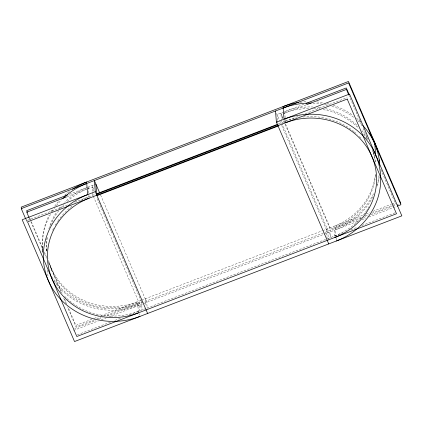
<?xml version="1.0" encoding="UTF-8"?>
<svg xmlns="http://www.w3.org/2000/svg" width="423" height="423" viewBox="0 0 423 423"><rect width="100%" height="100%" fill="white"/><g stroke="black" fill="none" stroke-linecap="round" stroke-linejoin="round"><path stroke-width="0.32" stroke-dasharray="2.12 1.59" d="M69.446 194.263L87.186 187.452M87.799 187.215L95.312 184.333M283.896 111.91L277.017 114.554L277.504 120.444M284.51 111.677L304.089 104.158M67.12 196.674L87.307 188.922M87.921 188.684L92.203 187.04L94.028 191.291M306.046 104.92L280.962 114.554L283.304 120.016M27.41 220.367L67.447 204.991M74.839 202.157L95.164 194.347M278.403 123.981L299.669 115.817M305.21 113.687L347.098 97.602M91.812 319.291L75.902 325.398L68.341 307.801M94.255 318.35L98.538 316.705M100.986 315.764L141.367 300.256L142.16 309.916L92.875 195.23L92.082 185.57L94.165 190.424M141.663 300.145L321.993 230.895M322.612 230.657L363.775 214.847M366.223 213.911L369.892 212.499M372.954 211.326L391.307 204.277M391.92 204.039L394.976 202.866M94.377 319.82L76.024 326.868L67.416 306.844M96.825 318.879L101.108 317.234M103.556 316.293L141.488 301.726L134.445 285.345M360.835 217.491L330.247 229.24L283.569 120.624M365.118 215.846L368.793 214.44M371.849 213.266L392.042 205.509M392.65 205.277L395.711 204.103L395.188 202.887M74.723 328.475L95.683 320.423M98.765 319.243L102.461 317.821M106.776 316.166L360.745 218.633M363.828 217.448L367.529 216.031M370.611 214.847L392.184 206.561M392.803 206.324L395.88 205.139M396.499 204.906L399.582 203.722M73.613 330.416L98.268 320.946M101.256 319.799L106.279 317.869M109.24 316.732L323.881 234.305M324.134 234.21L357.932 221.229M362.099 219.632L365.921 218.162M368.882 217.025L396.637 206.366M77.314 334.815L110.572 322.046M114.887 320.391L121.66 317.784M129.671 314.712L325.546 239.492M327.645 238.683L342.794 232.867M350.804 229.795L357.578 227.188M361.887 225.533L395.151 212.764M348.774 94.879L359.465 119.757M359.724 120.365L361.025 123.394M361.29 124.002L362.072 125.821M363.114 128.248L368.068 139.78M373.023 151.307L375.37 156.769M380.848 169.512L394.929 202.279M282.924 117.938L280.84 113.084L281.422 120.169M283.97 120.37L285.271 123.4M285.53 124.008L330.125 227.77L330.918 237.43L281.633 122.744L281.475 120.809M276.51 113.369L279.397 120.09M279.629 120.618L280.703 123.119M281.713 125.472L327.83 232.787L328.422 239.989M100.595 195.029L146.712 302.345L147.199 308.235M97.158 198.572L110.979 230.731M111.238 231.339L112.021 233.158M113.327 236.193L114.628 239.228M114.887 239.836L128.973 272.602M129.232 273.205L130.538 276.24M130.797 276.848L134.186 284.737M29.747 217.993L31.048 221.028M31.313 221.636L42.786 248.333M44.346 251.976L46.435 256.83M48.523 261.684L62.081 293.234M64.687 299.304L66.776 304.158M29.346 218.247L42.903 249.803M44.468 253.446L46.556 258.3M48.64 263.154L61.161 292.277M63.767 298.347L65.851 303.201M26.358 219.273L27.141 221.092M25.956 219.532L26.998 221.959M336.063 237.054L335.349 228.388A70.53 65.845 -4.7 0 0 373.699 193.369M336.116 237.71L336.385 240.983M334.752 236.124L333.943 226.305A66.416 62.007 -4.7 0 0 375.418 173.901M326.307 229.24L327.101 238.895M285.467 121.438L284.658 111.619A66.416 62.007 -4.7 0 1 312.729 106.977M277.557 121.1L277.721 123.061M145.184 298.791L145.776 305.993M139.558 311.164L138.956 303.809A70.53 65.845 -4.7 0 1 52.219 277.266M139.775 313.787L139.881 315.093M138.411 312.195L137.549 301.726A66.416 62.007 -4.7 0 1 48.164 258.791M88.745 192.93L88.264 187.04A66.416 62.007 -4.7 0 0 64.719 202.215M88.798 193.586L89.121 197.509M51.257 268.055L51.379 269.525M46.662 249.173L46.821 251.14M47.492 270.175L48.085 277.377M42.437 248.005L42.829 252.748M317.922 107.363A66.416 62.007 -4.7 0 1 321.781 107.902M325.599 108.658A66.416 62.007 -4.7 0 1 358.17 126.461M361.945 130.612A66.416 62.007 -4.7 0 1 367.624 138.712M373.414 152.19A66.416 62.007 -4.7 0 1 375.444 162.955M379.204 176.782A70.53 65.845 -4.7 0 1 376.914 186.918M372.954 196.616A70.53 65.845 -4.7 0 1 335.471 229.858M312.941 103.138A70.53 65.845 -4.7 0 1 321.194 103.905M324.452 104.465A70.53 65.845 -4.7 0 1 328.211 105.301M331.918 106.332A70.53 65.845 -4.7 0 1 353.633 117.271M357.795 120.64A70.53 65.845 -4.7 0 1 361.29 123.918M46.821 250.998A66.416 62.007 -4.7 0 1 46.921 238.228M48.878 228.647A66.416 62.007 -4.7 0 1 56.735 211.907M58.913 208.851A66.416 62.007 -4.7 0 1 61.282 205.916M139.077 305.274A70.53 65.845 -4.7 0 1 53.806 280.92M42.797 252.05A70.53 65.845 -4.7 0 1 50.49 214.403M52.103 211.674A70.53 65.845 -4.7 0 1 54.467 208.148M56.386 205.594A70.53 65.845 -4.7 0 1 61.732 199.603M368.872 206.847A66.416 62.007 -4.7 0 1 368.253 207.926M367.613 208.994A66.416 62.007 -4.7 0 1 366.609 210.575M366.265 211.093A66.416 62.007 -4.7 0 1 365.562 212.129M364.832 213.144A66.416 62.007 -4.7 0 1 363.315 215.143M361.305 217.559A66.416 62.007 -4.7 0 1 358.73 220.335M358.281 220.785A66.416 62.007 -4.7 0 1 334.736 235.96M285.451 121.274A66.416 62.007 -4.7 0 1 294.128 118.572M303.111 117.002A66.416 62.007 -4.7 0 1 345.48 125.763M346.03 126.08A66.416 62.007 -4.7 0 1 351.841 129.946M352.343 130.326A66.416 62.007 -4.7 0 1 353.834 131.495M354.321 131.891A66.416 62.007 -4.7 0 1 357.16 134.377M359.402 136.56A66.416 62.007 -4.7 0 1 360.687 137.924M138.342 311.381A66.416 62.007 -4.7 0 1 66.633 298.284M66.178 297.855A66.416 62.007 -4.7 0 1 64.391 296.095M52.685 230.228A66.416 62.007 -4.7 0 1 53.758 227.997M55.228 225.269A66.416 62.007 -4.7 0 1 57.528 221.562M57.877 221.044A66.416 62.007 -4.7 0 1 73.248 205.277M80.841 200.481A66.416 62.007 -4.7 0 1 89.057 196.695M379.087 175.312A70.53 65.845 -4.7 0 1 377.522 182.948M377.353 183.577A70.53 65.845 -4.7 0 1 376.983 184.825M300.113 102.26A70.53 65.845 -4.7 0 1 307.288 101.657M316.684 101.911A70.53 65.845 -4.7 0 1 323.791 102.895M327.021 103.572A70.53 65.845 -4.7 0 1 330.215 104.396M333.361 105.359A70.53 65.845 -4.7 0 1 353.078 115.484M356.457 118.128A70.53 65.845 -4.7 0 1 360.793 122.073M42.834 251.859A70.53 65.845 -4.7 0 1 49.131 215.259M51.024 211.786A70.53 65.845 -4.7 0 1 52.838 208.867M54.657 206.244A70.53 65.845 -4.7 0 1 59.024 200.856M64.756 195.188A70.53 65.845 -4.7 0 1 69.827 191.127M375.534 175.371A66.416 62.007 -4.7 0 1 334.064 227.775M284.779 113.089A66.416 62.007 -4.7 0 1 309.594 108.399M313.501 108.473A66.416 62.007 -4.7 0 1 318.043 108.833M323.183 109.599A66.416 62.007 -4.7 0 1 358.73 128.375M363.611 134.028A66.416 62.007 -4.7 0 1 367.428 139.653M372.203 149.599A66.416 62.007 -4.7 0 1 375.291 162.004M137.671 303.196A66.416 62.007 -4.7 0 1 48.587 261.446M46.784 250.643A66.416 62.007 -4.7 0 1 47.482 236.674M50.575 225.459A66.416 62.007 -4.7 0 1 59.035 210.321M60.595 208.349A66.416 62.007 -4.7 0 1 63.952 204.589M67.135 201.507A66.416 62.007 -4.7 0 1 85.98 189.483M86.578 189.229A66.416 62.007 -4.7 0 1 88.386 188.51"/><path stroke-width="0.63" d="M67.606 194.971L26.617 210.712L27.4 212.531M305.924 103.455L346.305 87.947L349.171 94.62M66.506 196.912L26.739 212.182L29.087 217.644M306.654 104.687L346.426 89.417L348.51 94.271M99.579 192.671L94.371 180.552L95.286 191.677L22.186 219.754L74.527 341.541L401.85 215.841L349.509 94.054L276.409 122.125L328.745 243.918M96.396 193.877L277.493 124.33M96.946 195.146L96.867 194.168L277.99 124.616M96.989 195.638L278.107 126.086L278.027 125.102M397.239 206.138L400.935 204.716L348.594 82.929L21.272 208.624L25.697 218.929M400.814 203.246L348.473 81.459L21.15 207.159L21.933 208.973M96.693 193.76L96.867 194.168M95.286 191.677L147.627 313.469M374.646 142.35L375.682 154.95A70.53 65.845 -4.7 0 1 336.385 240.983M275.495 111L276.409 122.125M95.899 184.105L96.814 195.23M285.573 122.744A66.416 62.007 -4.7 0 1 371.859 156.415A66.416 62.007 -4.7 0 1 334.857 237.43M375.682 154.95A70.53 65.845 -4.7 0 0 284.045 119.191L283.008 106.596A70.53 65.845 -4.7 0 1 299.013 102.414M362.76 125.451A70.53 65.845 -4.7 0 1 379.727 165.16M283.13 108.066A70.53 65.845 -4.7 0 1 311.28 103.09M138.464 312.851A66.416 62.007 -4.7 0 1 52.172 279.18A66.416 62.007 -4.7 0 1 89.179 198.165M139.992 316.404A70.53 65.845 -4.7 0 1 48.354 280.65A70.53 65.845 -4.7 0 1 87.651 194.612L86.615 182.017A70.53 65.845 -4.7 0 0 72.507 189.266M62.89 198.477A70.53 65.845 -4.7 0 1 86.736 183.487M369.744 133.134A70.53 65.845 -4.7 0 1 377.776 151.561M379.288 159.825A70.53 65.845 -4.7 0 1 379.42 161.11M347.22 99.072L27.532 221.837L76.817 336.523L396.504 213.758L347.22 99.072"/></g></svg>
